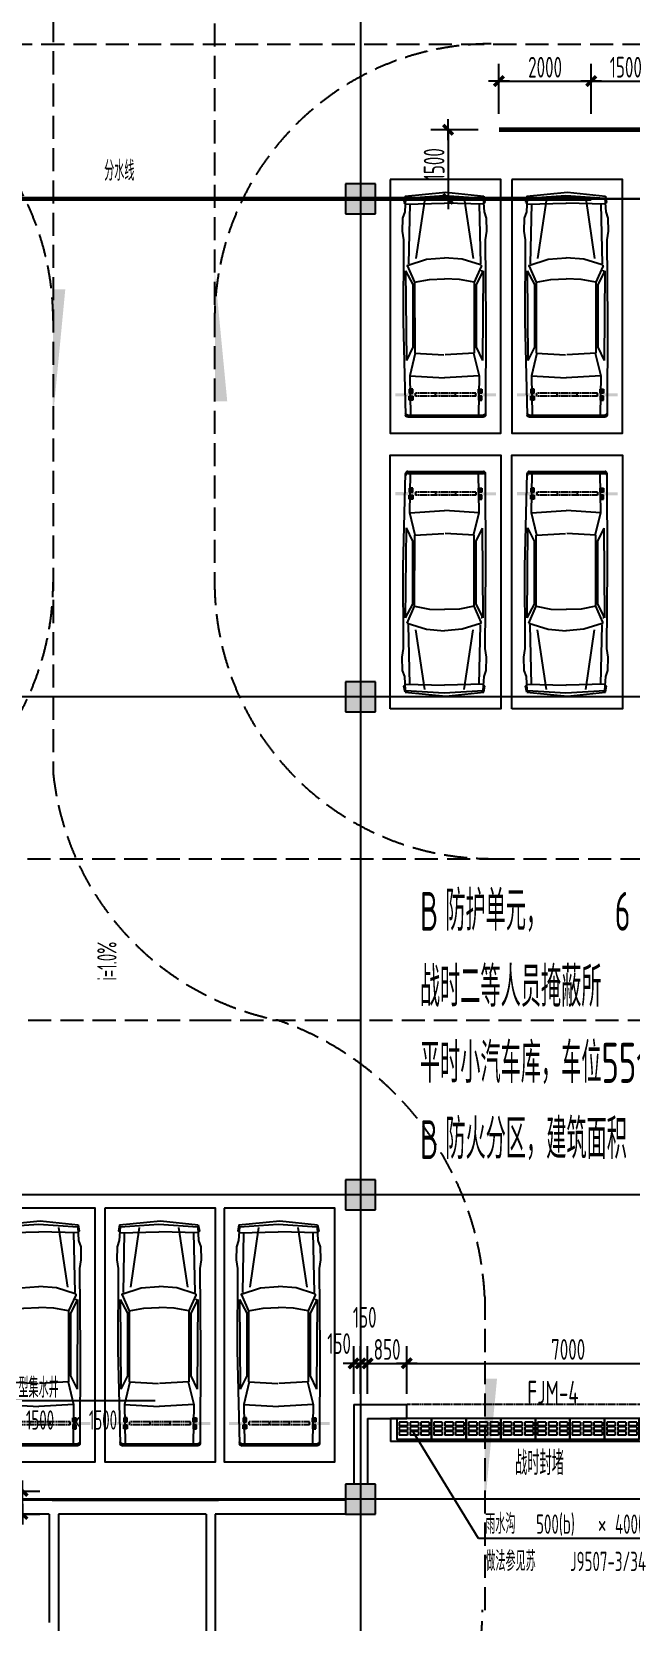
# Model space of a CAD drawing. Extents: x 1596194 to 1987057, y -212608 to 63160.
# Drawn here: x 1698901 to 1711875, y -34939 to -467 of the extents above; entities that cross this region are included whole.
import ezdxf

# ---------------------------------------------------------------- set-up
doc = ezdxf.new("R2010")
doc.units = 0
doc.header["$LTSCALE"] = 100
doc.header["$MEASUREMENT"] = 0
doc.linetypes.add('DASH', pattern=[0.35, 0.25, -0.1])
doc.linetypes.add('DASH_200', pattern=[0.7, 0.5, -0.2])
doc.layers.get('0').update_dxf_attribs({"linetype": 'CONTINUOUS'})
doc.layers.get('DEFPOINTS').update_dxf_attribs({"linetype": 'CONTINUOUS'})
for name, color, linetype in [('_走道示意', 8, 'CONTINUOUS'), ('BALCONY', 6, 'CONTINUOUS'), ('CAR', 8, 'CONTINUOUS'), ('COLUMN', 1, 'CONTINUOUS'), ('DCHJ', 1, 'CONTINUOUS'), ('DOTE', 251, 'CONTINUOUS'), ('PUB_DIM', 3, 'CONTINUOUS'), ('PUB_TEXT', 30, 'CONTINUOUS'), ('SOLID_HATCH', 40, 'CONTINUOUS'), ('WALL', 2, 'CONTINUOUS'), ('WINDOW', 4, 'CONTINUOUS'), ('砖墙', 150, 'CONTINUOUS'), ('车位', 8, 'CONTINUOUS')]:
    doc.layers.add(name, color=color, linetype=linetype)
doc.styles.add('DIM', font='', dxfattribs={"width": 0.75})
doc.styles.add('DIM_FONT', font='SYSZ.shx', dxfattribs={"width": 0.7, "bigfont": 'SYFS.shx'})
doc.styles.get('DIM').set_extended_font_data('FangSong_GB2312')
doc.dimstyles.new('DIMN150', dxfattribs={"dimscale": 1.5, "dimtxt": 300, "dimasz": 1, "dimexe": 250, "dimexo": 300, "dimgap": 30, "dimtad": 1, "dimdec": 0, "dimzin": 0, "dimdsep": 46, "dimtxsty": 'DIM_FONT', "dimblk": 'ARCHTICK', "dimcen": 0.09, "dimclrt": 7, "dimazin": 2, "dimtfac": 1, "dimtdec": 0, "dimtix": 1, "dimtmove": 2, "dimatfit": 3, "dimldrblk": 'DOT', "dimfxl": 0, "dimtolj": 1, "dimtzin": 0, "dimarcsym": 0})

# ---------------------------------------------------------------- blocks, each defined once
blk = doc.blocks.new('_archtick')
blk.add_line((-150, 0), (150, 0))
at = {"const_width": 50}
blk.add_lwpolyline([(-70, -70), (70, 70)], dxfattribs=at)
blk = doc.blocks.new('*D290')
at = {"layer": 'DEFPOINTS', "color": 0}
for p in [(1697355, -32115), (1698701, -32115), (1697355, -32615)]:
    blk.add_point(p, dxfattribs=at)
at = {"layer": 'PUB_DIM', "color": 0, "lineweight": -2}
for p, q in [((1697805, -32115), (1699076, -32115)), ((1698701, -32615), (1698701, -32115)), ((1697805, -32615), (1699076, -32615))]:
    blk.add_line(p, q, dxfattribs=at)
at = {"layer": 'PUB_DIM', "color": 0, "lineweight": -2, "xscale": 1.5, "yscale": 1.5, "zscale": 1.5}
for p, rotation in [((1698701, -32115), 90), ((1698701, -32615), 270)]:
    blk.add_blockref('_archtick', p, dxfattribs=dict(at, rotation=rotation))
at = {"layer": 'PUB_DIM', "color": 7, "insert": (1698122, -31842), "char_height": 450, "attachment_point": 5, "rotation": 90, "style": 'DIM_FONT'}
blk.add_mtext('\\A1;500', dxfattribs=at)
blk = doc.blocks.new('_Dot')
at = {"color": 0, "linetype": 'ByBlock', "lineweight": -2}
blk.add_line((-0.5, 0), (-1, 0), dxfattribs=at)
at = {"color": 0, "linetype": 'ByBlock', "const_width": 0.5}
blk.add_lwpolyline([(-0.25, 0, 1), (0.25, 0, 1)], format="xyb", close=True, dxfattribs=at)
blk = doc.blocks.new('*D828')
at = {"layer": 'DEFPOINTS', "color": 0}
for p in [(1714030, -29347), (1707030, -30454), (1714030, -30454)]:
    blk.add_point(p, dxfattribs=at)
at = {"layer": 'PUB_DIM', "color": 0, "lineweight": -2}
for p, q in [((1707030, -30004), (1707030, -28972)), ((1714030, -30004), (1714030, -28972)), ((1707030, -29347), (1714030, -29347))]:
    blk.add_line(p, q, dxfattribs=at)
at = {"layer": 'PUB_DIM', "color": 0, "lineweight": -2, "xscale": 1.5, "yscale": 1.5, "zscale": 1.5, "rotation": 180}
blk.add_blockref('_archtick', (1707030, -29347), dxfattribs=at)
at = {"layer": 'PUB_DIM', "color": 0, "lineweight": -2, "xscale": 1.5, "yscale": 1.5, "zscale": 1.5}
blk.add_blockref('_archtick', (1714030, -29347), dxfattribs=at)
at = {"layer": 'PUB_DIM', "color": 7, "insert": (1710530, -29045), "char_height": 450, "attachment_point": 5, "style": 'DIM_FONT'}
blk.add_mtext('\\A1;7000', dxfattribs=at)
blk = doc.blocks.new('*D829')
at = {"layer": 'DEFPOINTS', "color": 0}
for p in [(1707030, -29347), (1706180, -30454), (1707030, -30454)]:
    blk.add_point(p, dxfattribs=at)
at = {"layer": 'PUB_DIM', "color": 0, "lineweight": -2}
for p, q in [((1706180, -30004), (1706180, -28972)), ((1707030, -30004), (1707030, -28972)), ((1706180, -29347), (1706179, -29347)), ((1706180, -29347), (1707030, -29347)), ((1707030, -29347), (1707032, -29347))]:
    blk.add_line(p, q, dxfattribs=at)
at = {"layer": 'PUB_DIM', "color": 0, "lineweight": -2, "xscale": 1.5, "yscale": 1.5, "zscale": 1.5}
blk.add_blockref('_archtick', (1706180, -29347), dxfattribs=at)
at = {"layer": 'PUB_DIM', "color": 0, "lineweight": -2, "xscale": 1.5, "yscale": 1.5, "zscale": 1.5, "rotation": 180}
blk.add_blockref('_archtick', (1707030, -29347), dxfattribs=at)
at = {"layer": 'PUB_DIM', "color": 7, "insert": (1706605, -29045), "char_height": 450, "attachment_point": 5, "style": 'DIM_FONT'}
blk.add_mtext('\\A1;850', dxfattribs=at)
blk = doc.blocks.new('*D830')
at = {"layer": 'DEFPOINTS', "color": 0}
for p in [(1706180, -29347), (1706030, -30454), (1706180, -30454)]:
    blk.add_point(p, dxfattribs=at)
at = {"layer": 'PUB_DIM', "color": 0, "lineweight": -2}
for p, q in [((1706030, -30004), (1706030, -28972)), ((1706180, -30004), (1706180, -28972)), ((1706030, -29347), (1706180, -29347))]:
    blk.add_line(p, q, dxfattribs=at)
at = {"layer": 'PUB_DIM', "color": 0, "lineweight": -2, "xscale": 1.5, "yscale": 1.5, "zscale": 1.5, "rotation": 180}
blk.add_blockref('_archtick', (1706030, -29347), dxfattribs=at)
at = {"layer": 'PUB_DIM', "color": 0, "lineweight": -2, "xscale": 1.5, "yscale": 1.5, "zscale": 1.5}
blk.add_blockref('_archtick', (1706180, -29347), dxfattribs=at)
at = {"layer": 'PUB_DIM', "color": 7, "insert": (1706119, -28348), "char_height": 450, "attachment_point": 5, "style": 'DIM_FONT'}
blk.add_mtext('\\A1;150', dxfattribs=at)
blk = doc.blocks.new('*D831')
at = {"layer": 'DEFPOINTS', "color": 0}
for p in [(1706030, -29347), (1705880, -30454), (1706030, -30454)]:
    blk.add_point(p, dxfattribs=at)
at = {"layer": 'PUB_DIM', "color": 0, "lineweight": -2}
for p, q in [((1705880, -30004), (1705880, -28972)), ((1706030, -30004), (1706030, -28972)), ((1705880, -29347), (1706030, -29347))]:
    blk.add_line(p, q, dxfattribs=at)
at = {"layer": 'PUB_DIM', "color": 0, "lineweight": -2, "xscale": 1.5, "yscale": 1.5, "zscale": 1.5, "rotation": 180}
blk.add_blockref('_archtick', (1705880, -29347), dxfattribs=at)
at = {"layer": 'PUB_DIM', "color": 0, "lineweight": -2, "xscale": 1.5, "yscale": 1.5, "zscale": 1.5}
blk.add_blockref('_archtick', (1706030, -29347), dxfattribs=at)
at = {"layer": 'PUB_DIM', "color": 7, "insert": (1705564, -28917), "char_height": 450, "attachment_point": 5, "style": 'DIM_FONT'}
blk.add_mtext('\\A1;150', dxfattribs=at)
blk = doc.blocks.new('*D219')
at = {"layer": 'DEFPOINTS', "color": 0}
for p in [(1711030, -1537), (1709030, -2698), (1711030, -2698)]:
    blk.add_point(p, dxfattribs=at)
at = {"layer": 'PUB_DIM', "color": 0, "lineweight": -2}
for p, q in [((1709030, -2248), (1709030, -1162)), ((1711030, -2248), (1711030, -1162)), ((1709030, -1537), (1711030, -1537))]:
    blk.add_line(p, q, dxfattribs=at)
at = {"layer": 'PUB_DIM', "color": 0, "lineweight": -2, "xscale": 1.5, "yscale": 1.5, "zscale": 1.5, "rotation": 180}
blk.add_blockref('_archtick', (1709030, -1537), dxfattribs=at)
at = {"layer": 'PUB_DIM', "color": 0, "lineweight": -2, "xscale": 1.5, "yscale": 1.5, "zscale": 1.5}
blk.add_blockref('_archtick', (1711030, -1537), dxfattribs=at)
at = {"layer": 'PUB_DIM', "color": 7, "insert": (1710030, -1235), "char_height": 450, "attachment_point": 5, "style": 'DIM_FONT'}
blk.add_mtext('\\A1;2000', dxfattribs=at)
blk = doc.blocks.new('*D218')
at = {"layer": 'DEFPOINTS', "color": 0}
for p in [(1712530, -1537), (1711030, -2698), (1712530, -2698)]:
    blk.add_point(p, dxfattribs=at)
at = {"layer": 'PUB_DIM', "color": 0, "lineweight": -2}
for p, q in [((1711030, -2248), (1711030, -1162)), ((1712530, -2248), (1712530, -1162)), ((1711030, -1537), (1712530, -1537))]:
    blk.add_line(p, q, dxfattribs=at)
at = {"layer": 'PUB_DIM', "color": 0, "lineweight": -2, "xscale": 1.5, "yscale": 1.5, "zscale": 1.5, "rotation": 180}
blk.add_blockref('_archtick', (1711030, -1537), dxfattribs=at)
at = {"layer": 'PUB_DIM', "color": 0, "lineweight": -2, "xscale": 1.5, "yscale": 1.5, "zscale": 1.5}
blk.add_blockref('_archtick', (1712530, -1537), dxfattribs=at)
at = {"layer": 'PUB_DIM', "color": 7, "insert": (1711780, -1235), "char_height": 450, "attachment_point": 5, "style": 'DIM_FONT'}
blk.add_mtext('\\A1;1500', dxfattribs=at)
blk = doc.blocks.new('*D217')
at = {"layer": 'DEFPOINTS', "color": 0}
for p in [(1709030, -2590), (1707926, -4090), (1709030, -4090)]:
    blk.add_point(p, dxfattribs=at)
at = {"layer": 'PUB_DIM', "color": 0, "lineweight": -2}
for p, q in [((1708580, -2590), (1707551, -2590)), ((1707926, -2590), (1707926, -4090)), ((1708580, -4090), (1707551, -4090))]:
    blk.add_line(p, q, dxfattribs=at)
at = {"layer": 'PUB_DIM', "color": 0, "lineweight": -2, "xscale": 1.5, "yscale": 1.5, "zscale": 1.5}
for p, rotation in [((1707926, -2590), 90), ((1707926, -4090), 270)]:
    blk.add_blockref('_archtick', p, dxfattribs=dict(at, rotation=rotation))
at = {"layer": 'PUB_DIM', "color": 7, "insert": (1707624, -3340), "char_height": 450, "attachment_point": 5, "rotation": 90, "style": 'DIM_FONT'}
blk.add_mtext('\\A1;1500', dxfattribs=at)
blk = doc.blocks.new('A$C4B905A97')
at = {"layer": 'BALCONY'}
for p, q in [((50, 365), (230, 365)), ((50, 285), (50, 365)), ((230, 285), (230, 365)), ((285, 365), (465, 365)), ((285, 285), (285, 365)), ((465, 285), (465, 365)), ((520, 285), (520, 365)), ((520, 365), (700, 365)), ((700, 285), (700, 365)), ((50, 310), (50, 340)), ((50, 285), (230, 285)), ((50, 185), (50, 265)), ((50, 265), (230, 265)), ((50, 210), (50, 240)), ((50, 185), (230, 185)), ((50, 165), (230, 165)), ((50, 165), (230, 165)), ((50, 85), (50, 165)), ((50, 110), (50, 140)), ((50, 85), (230, 85)), ((230, 185), (230, 265)), ((230, 85), (230, 165)), ((285, 310), (285, 340)), ((285, 285), (465, 285)), ((285, 185), (285, 265)), ((285, 265), (465, 265)), ((285, 210), (285, 240)), ((285, 185), (465, 185)), ((285, 165), (465, 165)), ((285, 165), (465, 165)), ((285, 85), (285, 165)), ((285, 110), (285, 140)), ((285, 85), (465, 85)), ((465, 185), (465, 265)), ((465, 85), (465, 165)), ((520, 285), (700, 285)), ((520, 265), (700, 265)), ((520, 185), (520, 265)), ((520, 185), (700, 185)), ((520, 85), (520, 165)), ((520, 165), (700, 165)), ((520, 165), (700, 165)), ((520, 85), (700, 85)), ((700, 185), (700, 265)), ((700, 85), (700, 165))]:
    blk.add_line(p, q, dxfattribs=at)
at = {"layer": 'WINDOW'}
blk.add_lwpolyline([(750, 0), (750, 450), (0, 450), (0, 0)], close=True, dxfattribs=at)
blk = doc.blocks.new('车位')
at = {"layer": '车位'}
h = blk.add_hatch(color=256, dxfattribs=at)
h.paths.add_polyline_path([(1854, -801), (2291, -801), (2291, -867), (1854, -867)])
h.paths.add_polyline_path([(981, -801), (1418, -801), (1418, -866), (981, -866)])
h.paths.add_polyline_path([(108, -800), (545, -800), (545, -866), (108, -866)])
h = blk.add_hatch(color=256, dxfattribs=at)
h.paths.add_polyline_path([(411, -866), (487, -866), (487, -953), (411, -953)])
edge = h.paths.add_edge_path(flags=16)
edge.add_ellipse((449, -909), major_axis=(10.2, 10.2), ratio=1, start_angle=-45.0335, end_angle=314.9665, ccw=False)
edge = h.paths.add_edge_path(flags=16)
edge.add_ellipse((449, -757), major_axis=(10.2, 10.2), ratio=1, start_angle=-45.0335, end_angle=314.9665, ccw=False)
h.paths.add_polyline_path([(411, -800), (487, -800), (487, -713), (411, -713)])
h = blk.add_hatch(color=256, dxfattribs=at)
h.paths.add_polyline_path([(1988, -867), (1912, -867), (1912, -954), (1988, -954)])
h.paths.add_polyline_path([(1988, -801), (1912, -801), (1912, -714), (1988, -714)])
edge = h.paths.add_edge_path(flags=16)
edge.add_ellipse((1950, -757), major_axis=(10.2, 10.2), ratio=1, start_angle=-45.0335, end_angle=314.9665, ccw=False)
edge = h.paths.add_edge_path(flags=16)
edge.add_ellipse((1950, -910), major_axis=(10.2, 10.2), ratio=1, start_angle=-45.0335, end_angle=314.9665, ccw=False)
at = {"layer": 'DCHJ', "color": 251}
for p, q in [((487, -713), (411, -713)), ((411, -713), (411, -800)), ((411, -800), (487, -800)), ((411, -866), (487, -866)), ((411, -953), (411, -866)), ((487, -800), (487, -713)), ((981, -801), (981, -866)), ((1418, -801), (1418, -866)), ((1854, -801), (1854, -867)), ((1912, -801), (1912, -714)), ((1912, -714), (1988, -714)), ((1988, -801), (1912, -801)), ((1988, -867), (1912, -867)), ((1912, -867), (1912, -954)), ((1988, -714), (1988, -801))]:
    blk.add_line(p, q, dxfattribs=at)
for centre in [(449, -909), (449, -757), (1950, -757)]:
    blk.add_circle(centre, 14.4, dxfattribs=at)
at = {"layer": '车位'}
for p, q in [((487, -953), (411, -953)), ((487, -866), (487, -953)), ((545, -800), (545, -866)), ((1912, -954), (1988, -954)), ((1988, -954), (1988, -867))]:
    blk.add_line(p, q, dxfattribs=at)
at = {"layer": '车位', "linetype": 'DASH'}
for p, q in [((1854, -801), (545, -800)), ((1854, -867), (545, -866))]:
    blk.add_line(p, q, dxfattribs=at)
at = {"layer": '车位'}
blk.add_lwpolyline([(-3, -5500), (0, 0), (2400, -1), (2397, -5501)], close=True, dxfattribs=at)
blk.add_circle((1950, -910), 14.4, dxfattribs=at)
blk = doc.blocks.new('CAR8')
for p, q in [((-376, 1236), (-474, 253)), ((-331, 1226), (-393, 293)), ((-376, 1236), (-226, 1262)), ((-331, 1226), (4, 1244)), ((-226, 1262), (-206, 1237)), ((-184, 1235), (-206, 289)), ((-188, 1124), (1252, 1155)), ((4, 1244), (151, 1298)), ((151, 1298), (470, 1303)), ((470, 1303), (678, 1271)), ((678, 1271), (2652, 1285)), ((1292, 1188), (1141, 719)), ((1292, 1188), (1697, 1006)), ((1420, 1224), (3582, 1207)), ((1420, 1224), (1749, 1051)), ((2652, 1285), (4896, 1226)), ((3263, 1051), (3582, 1207)), ((4898, 1177), (4898, -649)), ((4945, 1176), (4945, -649)), ((-313, 762), (1127, 977)), ((1697, 1006), (1630, 652)), ((1697, 1006), (3406, 1006)), ((1749, 1051), (3263, 1051)), ((3406, 1006), (3449, 302)), ((3407, 991), (3951, 1125)), ((3951, 1125), (4003, 287)), ((3951, 1125), (4893, 1110)), ((1141, 719), (1108, 289)), ((1630, 652), (1617, 289)), ((-474, 253), (-376, -659)), ((-393, 293), (-331, -649)), ((-184, -658), (-206, 288)), ((1141, -141), (1108, 288)), ((1630, -75), (1617, 288)), ((3406, -429), (3449, 275)), ((3951, -548), (4003, 290)), ((-313, -185), (1127, -400)), ((1283, -584), (1141, -141)), ((1697, -429), (1630, -75)), ((-376, -659), (-226, -685)), ((-331, -649), (4, -667)), ((-226, -685), (-206, -660)), ((-188, -547), (1252, -578)), ((4, -667), (151, -721)), ((151, -721), (470, -726)), ((470, -726), (678, -694)), ((678, -694), (2652, -708)), ((1317, -599), (1697, -429)), ((1420, -647), (1749, -474)), ((1420, -647), (3582, -630)), ((1697, -429), (3406, -429)), ((1749, -474), (3263, -474)), ((2652, -708), (4895, -699)), ((3263, -474), (3582, -630)), ((3407, -414), (3951, -548)), ((3951, -548), (4893, -533))]:
    blk.add_line(p, q)
for centre, radius, start, end in [((1307, 1154), 25, 65.7961, 162.2571), ((4848, 1177), 50, 0, 88.5082), ((4895, 1176), 50, 0, 88.5082), ((-193, 289), 12.5, 178.7004, 181.2996), ((1121, 289), 12.5, 175.5855, 184.4145), ((1629, 289), 12.5, 177.991, 182.009), ((1307, -577), 25, 197.7429, 294.2039), ((1435, -611), 12.5, 116.9382, 269.53), ((4848, -649), 50, 270.2142, 0), ((4895, -649), 50, 270.2142, 0)]:
    blk.add_arc(centre, radius, start, end)
at = {"linetype": 'Continuous', "style": 'DIM', "flags": 9}
for tag in ['XSIZE', 'YSIZE']:
    blk.add_attdef(tag, (-393, 293), '', height=0.5, dxfattribs=at)
blk = doc.blocks.new('车位-car')
at = {"layer": 'CAR', "xscale": 0.9000000003718892, "yscale": 0.9000000000232831, "zscale": 0.9, "rotation": 89.96654327695857}
blk.add_blockref('CAR8', (1434, -4802), dxfattribs=at)
at = {"layer": '车位'}
blk.add_blockref('车位', (0, 0), dxfattribs=at)
blk = doc.blocks.new('A$C2D8B7957')
at = {"linetype": 'Continuous'}
h = blk.add_hatch(color=256, dxfattribs=at)
h.paths.add_polyline_path([(2869, 0), (1150, 165), (1412, 269), (2870, 263)])
h.paths.add_polyline_path([(1412, 269), (1150, 165), (0, 275)])
blk = doc.blocks.new('_fzh')
for p, q in [((-0.5, 0.5), (-0.5, -0.5)), ((0.5, 0.5), (-0.5, 0.5)), ((0.5, -0.5), (0.5, 0.5)), ((-0.5, -0.5), (0.5, -0.5))]:
    blk.add_line(p, q)
at = {"layer": 'SOLID_HATCH'}
blk.add_solid([(0.5, 0.5), (0.5, -0.5), (-0.5, 0.5), (-0.5, -0.5)], dxfattribs=at)

msp = doc.modelspace()

# ---------------------------------------------------------------- linework, layer by layer
at = {"layer": '_走道示意', "linetype": 'DASH_200', "ltscale": 10}
for p, q in [((1699363.871, 31310.131), (1699363.871, -16547.176)), ((1702863.871, 29113.134), (1702863.871, -12400.933)), ((1667607.308, -729.574), (1792505.134, -741.238)), ((1673607.308, -18400.933), (1708863.871, -18400.933)), ((1708863.871, -18400.933), (1746609.836, -18400.933)), ((1669420.241, -21900.933), (1702721.147, -21900.933)), ((1702721.147, -21900.933), (1718221.147, -21900.933)), ((1708721.147, -27900.933), (1708721.147, -34718.136))]:
    msp.add_line(p, q, dxfattribs=at)
for centre, radius, start, end in [((1693363.871, -6729.096), 6000, 0, 90), ((1708863.871, -6729.096), 6000, 90, 180), ((1693363.871, -12400.933), 6000, 270, 0), ((1708863.871, -12400.933), 6000, 180, 270), ((1705450.162, -15905.447), 6120.029, 186.0189454, 258.4212952), ((1702055.418, -28212.498), 6673.006, 2.6761379, 71.0558326), ((1702671.147, -34693.136), 6000, 346.1744233, 0)]:
    msp.add_arc(centre, radius, start, end, dxfattribs=at)
at = {"layer": 'DOTE'}
for p, q in [((1706030.206, 50334.236), (1706030.206, -36126.938)), ((1799629.617, -4089.869), (1638383.856, -4089.869)), ((1799629.617, -14889.869), (1638383.856, -14889.869)), ((1799629.617, -25689.869), (1638383.856, -25689.869)), ((1799629.617, -32289.869), (1638383.856, -32289.869))]:
    msp.add_line(p, q, dxfattribs=at)
at = {"layer": 'PUB_DIM'}
msp.add_lwpolyline([(1700949.414, -16714.696, 0, 0, 0), (1700949.414, -23588.696, 120, 0, 0), (1700949.414, -24038.696, 0, 0, 0)], format="xyseb", dxfattribs=at)
at = {"layer": 'PUB_TEXT'}
for p, q in [((1697347.337, -30150.938), (1701577.744, -30150.938)), ((1708587.277, -33147.688), (1707168.865, -30828.201)), ((1713695.341, -33147.688), (1708587.277, -33147.688))]:
    msp.add_line(p, q, dxfattribs=at)
at = {"layer": 'WALL'}
for p, q in [((1705880.206, -30239.869), (1705880.206, -31964.869)), ((1705880.206, -30239.869), (1707030.206, -30239.869)), ((1707030.206, -30539.869), (1707030.206, -30239.869)), ((1706180.206, -30539.869), (1706180.206, -31964.869)), ((1706180.206, -30539.869), (1707030.206, -30539.869)), ((1705705.38, -32314.869), (1697355.206, -32314.869)), ((1699345.423, -32314.869), (1702945.423, -32314.869)), ((1699280.206, -32614.869), (1697355.206, -32614.869)), ((1699280.206, -32614.869), (1699280.206, -34964.869)), ((1702680.206, -32614.869), (1699480.206, -32614.869)), ((1699480.206, -32614.869), (1699480.206, -36126.938)), ((1702680.206, -32614.869), (1702680.206, -36126.938)), ((1705705.204, -32614.869), (1702880.206, -32614.869)), ((1702880.206, -32614.869), (1702880.206, -36126.938))]:
    msp.add_line(p, q, dxfattribs=at)
at = {"layer": 'WINDOW'}
for p, q in [((1654700.206, -4089.869), (1728030.206, -4089.869)), ((1706680.206, -30539.869), (1706680.206, -31039.869)), ((1706880.206, -30539.869), (1706680.206, -30539.869)), ((1714459.144, -31039.869), (1706680.206, -31039.869))]:
    msp.add_line(p, q, dxfattribs=at)
at = {"layer": 'WINDOW', "linetype": 'DASH'}
for p, q in [((1714030.206, -30239.869), (1707030.206, -30239.869)), ((1714030.206, -30539.869), (1707030.206, -30539.869))]:
    msp.add_line(p, q, dxfattribs=at)
at = {"layer": '砖墙', "ltscale": 5, "const_width": 100}
for points in [[(1730530.206, -4089.869), (1712530.206, -4089.869), (1712530.206, -2589.869), (1709030.206, -2589.869)], [(1697355.206, -4089.869), (1711030.206, -4089.869), (1711030.206, -4089.869)]]:
    msp.add_lwpolyline(points, dxfattribs=at)

# ---------------------------------------------------------------- block references
at = {"layer": '_走道示意', "linetype": 'DASH_200', "ltscale": 10, "xscale": -1, "rotation": 90}
msp.add_blockref('A$C2D8B7957', (1703138.341, -5610.698), dxfattribs=at)
at = {"layer": '_走道示意', "linetype": 'DASH_200', "ltscale": 10, "rotation": 90}
for p in [(1699627.018, -8924.826), (1708988.249, -32545.742)]:
    msp.add_blockref('A$C2D8B7957', p, dxfattribs=at)
at = {"layer": 'COLUMN', "xscale": 650, "yscale": 650, "zscale": 650}
for p in [(1706030.206, -4089.869), (1706030.206, -14889.869), (1706030.206, -25689.869), (1706030.206, -32289.869)]:
    msp.add_blockref('_fzh', p, dxfattribs=at)
at = {"layer": 'WINDOW', "rotation": 180}
for p in [(1707568.856, -30539.868), (1708318.856, -30539.868), (1709068.856, -30539.868), (1709818.856, -30539.868), (1710568.856, -30539.868), (1711318.856, -30539.868), (1712068.856, -30539.868)]:
    msp.add_blockref('A$C4B905A97', p, dxfattribs=at)
at = {"layer": '车位', "xscale": -1, "rotation": 180}
for p in [(1706672.301, -9172.33), (1709309.397, -9172.33), (1697878.419, -31482.93), (1700484.334, -31482.93), (1703071.575, -31482.93)]:
    msp.add_blockref('车位-car', p, dxfattribs=at)
at = {"layer": '车位'}
for p in [(1706672.301, -9651.06), (1709309.397, -9651.06)]:
    msp.add_blockref('车位-car', p, dxfattribs=at)

# ---------------------------------------------------------------- texts
at = {"layer": 'PUB_TEXT', "style": 'DIM_FONT'}
for s, height, width, p in [('分水线', 434.0551, 0.7, (1700470.245, -3697.457)), ('B', 840, 0.65625, (1707315.391, -19962.597)), ('防护单元，', 868.1102, 0.7, (1707866.641, -19962.597)), ('6', 840, 0.65625, (1711541.641, -19962.597)), ('战时二等人员掩蔽所', 868.1102, 0.7, (1707315.391, -21612.597)), ('平时小汽车库，车位55个；', 868.11024, 0.7, (1707315.391, -23262.597)), ('B', 840, 0.65625, (1707315.391, -24912.597)), ('防火分区，建筑面积', 868.1102, 0.7, (1707866.641, -24912.597)), ('型集水井', 434.0551, 0.7, (1698610.296, -30090.939)), ('FJM-4', 500, 0.7, (1709644.443, -30225.597)), ('1500', 420, 0.65625, (1698774.563, -30784.96)), ('×', 434.055, 0.7, (1699772.063, -30784.96)), ('1500', 420, 0.65625, (1700139.563, -30784.96)), ('战时封堵', 525, 0.7, (1709379.637, -31771.415)), ('雨水沟', 434.0551, 0.7, (1708732.45, -33043.652)), ('500(b)', 420, 0.65625, (1709834.95, -33043.652)), ('400(h)', 420, 0.65625, (1711545.575, -33043.652)), ('×', 434.055, 0.7, (1711178.075, -33043.652)), ('做法参见苏', 434.0551, 0.7, (1708733.602, -33851.375)), ('J9507-3/34', 420, 0.65625, (1710571.102, -33851.375))]:
    msp.add_text(s, height=height, dxfattribs=dict(at, width=width)).set_placement(p)
at = {"layer": 'PUB_TEXT', "style": 'DIM_FONT', "width": 0.65625}
msp.add_text('i=1.0%', height=420, rotation=90, dxfattribs=at).set_placement((1700739.414, -21046.071))

# ---------------------------------------------------------------- dimensions: what is measured, and where the dimension line sits
at = {"layer": 'PUB_DIM'}
for p1, p2, distance, picture, middle in [((1709030.206, -2698.138), (1711030.206, -2698.138), 1161.39, '*D219', (1710030.206, -1234.606)), ((1711030.206, -2698.138), (1712530.206, -2698.138), 1161.39, '*D218', (1711780.206, -1234.606)), ((1709030.206, -2589.869), (1709030.206, -4089.869), -1104.045, '*D217', (1707624.018, -3339.869)), ((1706180.206, -30454.059), (1707030.206, -30454.059), 1106.626, '*D829', (1706605.206, -29045.29)), ((1707030.206, -30454.059), (1714030.206, -30454.059), 1106.626, '*D828', (1710530.206, -29045.29))]:
    dim = msp.add_aligned_dim(p1=p1, p2=p2, distance=distance, dimstyle='DIMN150', dxfattribs=at)
    dim.commit()
    dim.dimension.update_dxf_attribs({"geometry": picture, "text_midpoint": middle})
for base, p1, p2, angle, picture, middle in [((1706180.206, -29347.433), (1706030.206, -30454.059), (1706180.206, -30454.059), 0, '*D830', (1706119.268, -28348.204)), ((1706030.206, -29347.433), (1705880.206, -30454.059), (1706030.206, -30454.059), 0, '*D831', (1705564.206, -28917.433)), ((1698700.984, -32114.869), (1697355.206, -32614.869), (1697355.206, -32114.869), 90, '*D290', (1698122.106, -31842.441))]:
    dim = msp.add_linear_dim(base=base, p1=p1, p2=p2, angle=angle, dimstyle='DIMN150', dxfattribs=at)
    dim.commit()
    dim.dimension.update_dxf_attribs({"geometry": picture, "text_midpoint": middle, "dimtype": 129})

doc.saveas('drawing.dxf')
